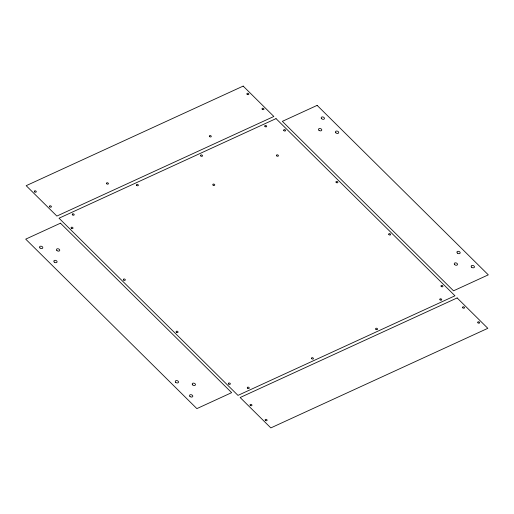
<?xml version="1.0" encoding="UTF-8"?>
<svg xmlns="http://www.w3.org/2000/svg" width="514" height="514" viewBox="0 0 514 514"><rect width="100%" height="100%" fill="white"/><g stroke="black" fill="none" stroke-linecap="round" stroke-linejoin="round"><path stroke-width="0.77" d="M243.167 86.095L26.182 185.682L56.874 216.066L273.853 116.479L243.167 86.095M276.018 118.618L59.033 218.206L237.982 395.382L454.967 295.794L276.018 118.618M60.479 223.185L25.7 239.145L196.868 408.617L231.647 392.651L60.479 223.185M317.132 105.383L282.353 121.349L453.521 290.815L488.3 274.855L317.132 105.383M457.126 297.934L240.147 397.521L270.833 427.905L487.818 328.317L457.126 297.934M34.566 191.857A1.009 0.681 18.9 0 0 36.231 191.902A1.009 0.681 18.9 0 0 35.113 190.79A1.009 0.681 18.9 0 0 34.566 191.857M49.697 206.834A1.009 0.681 18.9 0 0 51.361 206.885A1.009 0.681 18.9 0 0 50.237 205.773A1.009 0.681 18.9 0 0 49.697 206.834M262.268 109.27A1.009 0.681 18.9 0 0 263.933 109.321A1.009 0.681 18.9 0 0 262.808 108.21A1.009 0.681 18.9 0 0 262.268 109.27M247.144 94.293A1.009 0.681 18.9 0 0 248.808 94.338A1.009 0.681 18.9 0 0 247.684 93.227A1.009 0.681 18.9 0 0 247.144 94.293M209.577 136.589A1.009 0.681 18.9 0 0 211.235 136.634A1.009 0.681 18.9 0 0 210.117 135.523A1.009 0.681 18.9 0 0 209.577 136.589M106.719 183.794A1.009 0.681 18.9 0 0 108.377 183.845A1.009 0.681 18.9 0 0 107.259 182.733A1.009 0.681 18.9 0 0 106.719 183.794M189.955 396.442A1.683 1.137 18.9 0 0 192.724 396.525A1.683 1.137 18.9 0 0 190.855 394.675A1.683 1.137 18.9 0 0 189.955 396.442M175.692 382.32A1.683 1.137 18.9 0 0 178.461 382.403A1.683 1.137 18.9 0 0 176.591 380.553A1.683 1.137 18.9 0 0 175.692 382.32M192.615 384.883A1.683 1.137 18.9 0 0 195.391 384.967A1.683 1.137 18.9 0 0 193.521 383.116A1.683 1.137 18.9 0 0 192.615 384.883M54.227 262.063A1.683 1.137 18.9 0 0 57.003 262.146A1.683 1.137 18.9 0 0 55.126 260.296A1.683 1.137 18.9 0 0 54.227 262.063M39.963 247.941A1.683 1.137 18.9 0 0 42.739 248.024A1.683 1.137 18.9 0 0 40.863 246.174A1.683 1.137 18.9 0 0 39.963 247.941M56.893 250.504A1.683 1.137 18.9 0 0 59.663 250.588A1.683 1.137 18.9 0 0 57.793 248.737A1.683 1.137 18.9 0 0 56.893 250.504M265.391 420.381A1.009 0.681 18.9 0 0 267.055 420.433A1.009 0.681 18.9 0 0 265.931 419.321A1.009 0.681 18.9 0 0 265.391 420.381M250.26 405.405A1.009 0.681 18.9 0 0 251.924 405.456A1.009 0.681 18.9 0 0 250.8 404.345A1.009 0.681 18.9 0 0 250.26 405.405M462.831 307.841A1.009 0.681 18.9 0 0 464.495 307.892A1.009 0.681 18.9 0 0 463.371 306.781A1.009 0.681 18.9 0 0 462.831 307.841M477.962 322.818A1.009 0.681 18.9 0 0 479.626 322.869A1.009 0.681 18.9 0 0 478.502 321.758A1.009 0.681 18.9 0 0 477.962 322.818M471.589 267.184A1.683 1.137 18.9 0 0 474.358 267.267A1.683 1.137 18.9 0 0 472.488 265.41A1.683 1.137 18.9 0 0 471.589 267.184M457.325 253.061A1.683 1.137 18.9 0 0 460.094 253.145A1.683 1.137 18.9 0 0 458.225 251.288A1.683 1.137 18.9 0 0 457.325 253.061M454.659 264.614A1.683 1.137 18.9 0 0 457.434 264.697A1.683 1.137 18.9 0 0 455.558 262.847A1.683 1.137 18.9 0 0 454.659 264.614M335.86 132.805A1.683 1.137 18.9 0 0 338.636 132.888A1.683 1.137 18.9 0 0 336.76 131.031A1.683 1.137 18.9 0 0 335.86 132.805M321.597 118.683A1.683 1.137 18.9 0 0 324.373 118.766A1.683 1.137 18.9 0 0 322.496 116.909A1.683 1.137 18.9 0 0 321.597 118.683M318.937 130.241A1.683 1.137 18.9 0 0 321.706 130.325A1.683 1.137 18.9 0 0 319.837 128.468A1.683 1.137 18.9 0 0 318.937 130.241M375.875 329.275A1.009 0.681 18.9 0 0 377.539 329.326A1.009 0.681 18.9 0 0 376.415 328.215A1.009 0.681 18.9 0 0 375.875 329.275M311.715 358.721A1.009 0.681 18.9 0 0 313.379 358.772A1.009 0.681 18.9 0 0 312.255 357.66A1.009 0.681 18.9 0 0 311.715 358.721M247.549 388.173A1.009 0.681 18.9 0 0 249.213 388.224A1.009 0.681 18.9 0 0 248.089 387.113A1.009 0.681 18.9 0 0 247.549 388.173M228.646 384.009A1.009 0.681 18.9 0 0 230.311 384.054A1.009 0.681 18.9 0 0 229.186 382.943A1.009 0.681 18.9 0 0 228.646 384.009M176.347 332.224A1.009 0.681 18.9 0 0 178.011 332.275A1.009 0.681 18.9 0 0 176.887 331.164A1.009 0.681 18.9 0 0 176.347 332.224M123.611 280.014A1.009 0.681 18.9 0 0 125.275 280.066A1.009 0.681 18.9 0 0 124.15 278.954A1.009 0.681 18.9 0 0 123.611 280.014M71.311 228.229A1.009 0.681 18.9 0 0 72.975 228.28A1.009 0.681 18.9 0 0 71.851 227.169A1.009 0.681 18.9 0 0 71.311 228.229M72.487 214.852A1.009 0.681 18.9 0 0 74.151 214.897A1.009 0.681 18.9 0 0 73.033 213.785A1.009 0.681 18.9 0 0 72.487 214.852M136.653 185.4A1.009 0.681 18.9 0 0 138.317 185.451A1.009 0.681 18.9 0 0 137.193 184.34A1.009 0.681 18.9 0 0 136.653 185.4M200.82 155.954A1.009 0.681 18.9 0 0 202.484 155.999A1.009 0.681 18.9 0 0 201.359 154.887A1.009 0.681 18.9 0 0 200.82 155.954M264.98 126.502A1.009 0.681 18.9 0 0 266.644 126.553A1.009 0.681 18.9 0 0 265.52 125.442A1.009 0.681 18.9 0 0 264.98 126.502M283.882 130.665A1.009 0.681 18.9 0 0 285.546 130.717A1.009 0.681 18.9 0 0 284.422 129.605A1.009 0.681 18.9 0 0 283.882 130.665M336.182 182.451A1.009 0.681 18.9 0 0 337.846 182.502A1.009 0.681 18.9 0 0 336.728 181.391A1.009 0.681 18.9 0 0 336.182 182.451M388.918 234.66A1.009 0.681 18.9 0 0 390.582 234.712A1.009 0.681 18.9 0 0 389.458 233.6A1.009 0.681 18.9 0 0 388.918 234.66M440.042 299.823A1.009 0.681 18.9 0 0 441.706 299.874A1.009 0.681 18.9 0 0 440.582 298.762A1.009 0.681 18.9 0 0 440.042 299.823M441.218 286.446A1.009 0.681 18.9 0 0 442.882 286.491A1.009 0.681 18.9 0 0 441.764 285.379A1.009 0.681 18.9 0 0 441.218 286.446M276.725 155.877A1.009 0.681 18.9 0 0 278.389 155.922A1.009 0.681 18.9 0 0 277.264 154.81A1.009 0.681 18.9 0 0 276.725 155.877M213.053 185.098A1.009 0.681 18.9 0 0 214.717 185.149A1.009 0.681 18.9 0 0 213.593 184.038A1.009 0.681 18.9 0 0 213.053 185.098"/></g></svg>
